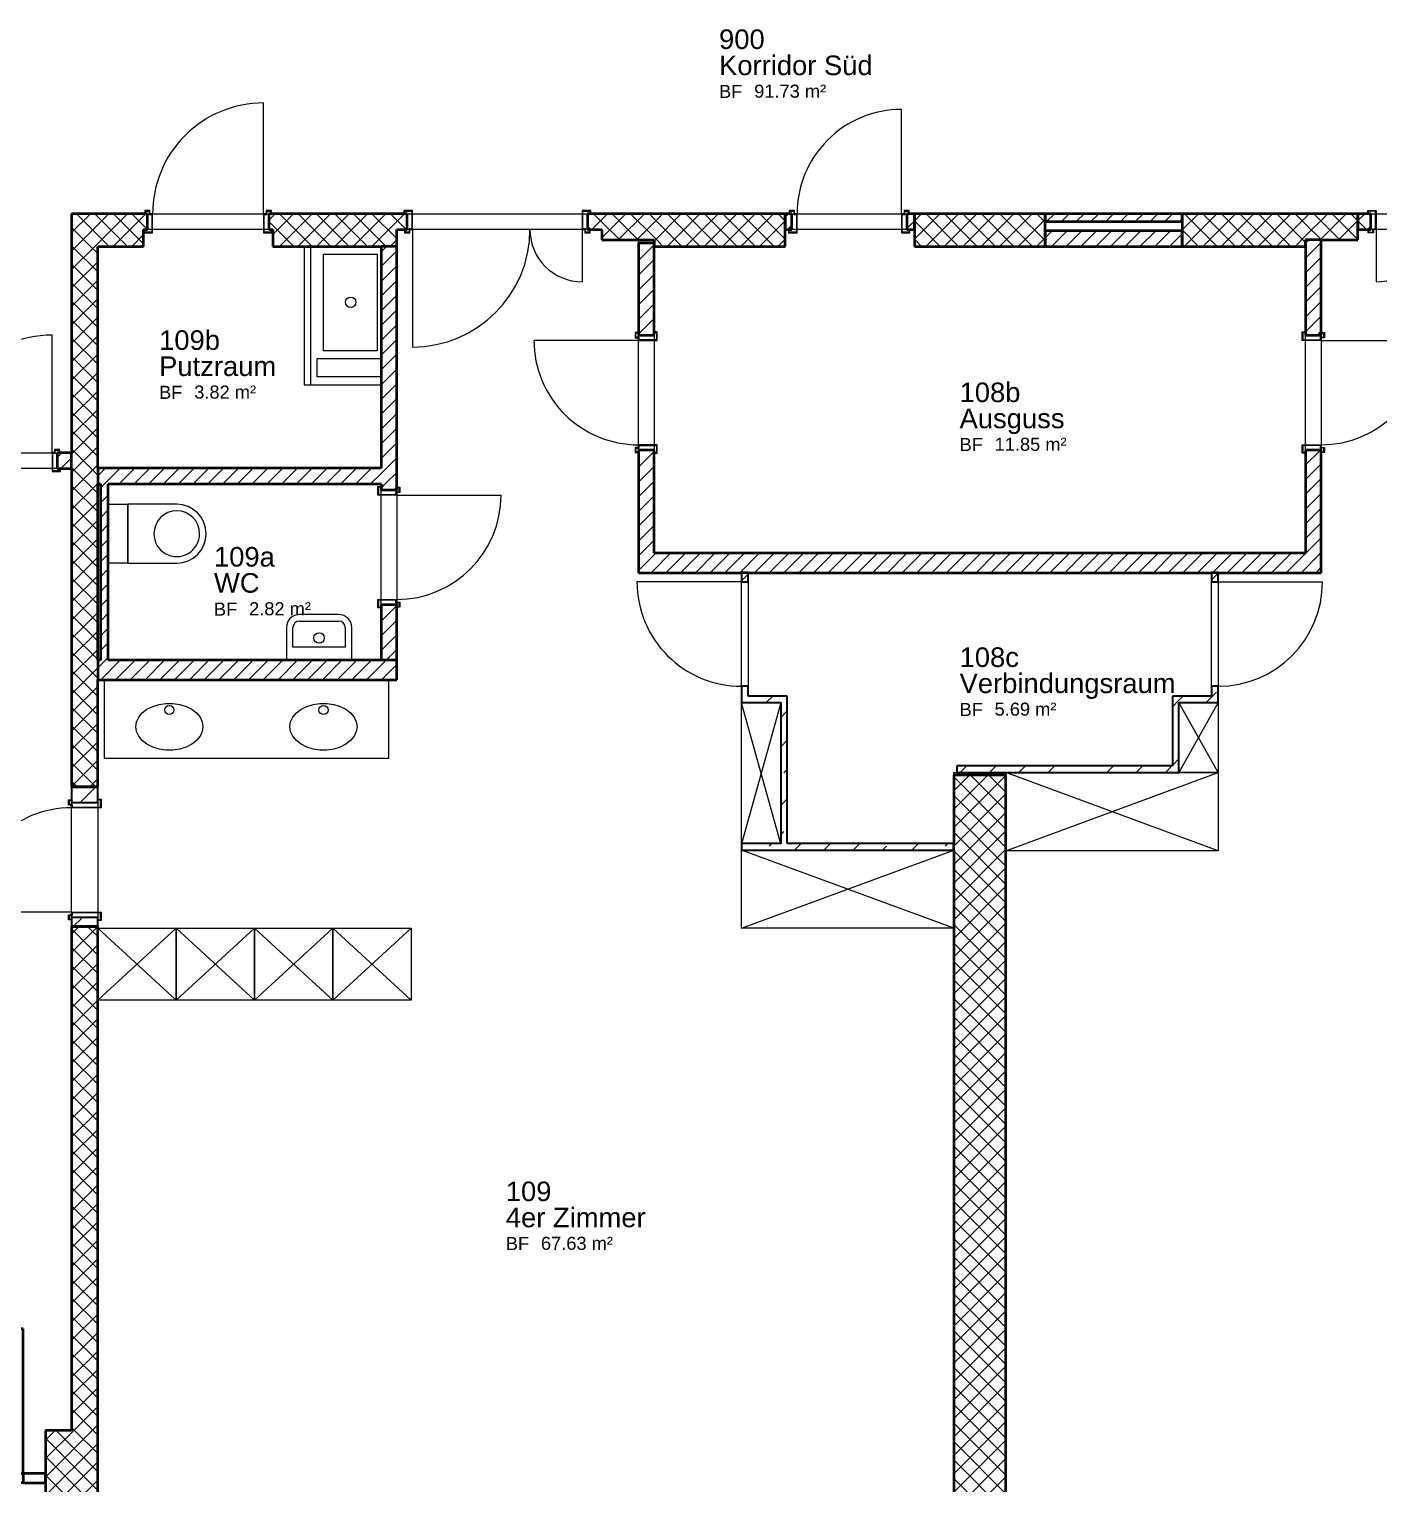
# Model space of a CAD drawing. Header units: centimetres. Extents: x -63 to 12757, y -227 to 7527.
# Drawn here: x 8868 to 9902, y 3940 to 5054 of the extents above; entities that cross this region are included whole.
import ezdxf

# ---------------------------------------------------------------- set-up
doc = ezdxf.new("R2010")
doc.units = ezdxf.units.CM
for name, color, linetype, lineweight in [('A----___H_HATCH', 252, 'Continuous', 9), ('A_E--___E_WAENDE', 7, 'Continuous', 35), ('A_E5-___E_FENTUER', 252, 'Continuous', 9), ('A_I4-___E_SANITAER', 253, 'Continuous', 9), ('A_M1-___E_TRENNWAENDE', 7, 'Continuous', 25), ('A_R--___E_AUSSTATTUNG', 253, 'Continuous', 9), ('A_Z20___E_RAUM', 255, 'Continuous', 9), ('A_Z21___T_RAUMTEXT', 7, 'Continuous', 15)]:
    doc.layers.add(name, color=color, linetype=linetype, lineweight=lineweight)
doc.styles.add('Arial_1', font='arial.ttf', dxfattribs={"height": 0.2})
doc.styles.add('Arial_2', font='arial.ttf', dxfattribs={"height": 10})
doc.styles.add('Arial_3', font='arial.ttf', dxfattribs={"height": 15})
pattern_1 = [(45, (0, 0), (-5.656854, 5.656854), [])]
pattern_2 = [(45, (0, 0), (-7.071068, 7.071068), []), (135, (0, 0), (-7.071068, -7.071068), [])]
pattern_3 = [(45, (0, 0), (-22.45064, 22.45064), []), (45, (22.45, 0), (-22.45064, 22.45064), [15.875, -7.937])]

# ---------------------------------------------------------------- blocks, each defined once
blk = doc.blocks.new('_Zargentür 2-flg - Ungleich - 130 x 210-1939757-033O')
at = {"layer": 'A_E5-___E_FENTUER'}
for p, q in [((-90, -1.6), (-90, 88.4)), ((40, -1.6), (40, 38.4)), ((-96, 0.9), (-92, 0.9)), ((-96, -1.6), (-96, 0.9)), ((-95.5, 0.4), (-95.5, -1.6)), ((-92.5, 0.4), (-95.5, 0.4)), ((-92.5, -2.1), (-92.5, 0.4)), ((-92, 0.9), (-92, -1.6)), ((42, 0.9), (46, 0.9)), ((42, -1.6), (42, 0.9)), ((42.5, 0.4), (42.5, -2.1)), ((45.5, 0.4), (42.5, 0.4)), ((45.5, -1.6), (45.5, 0.4)), ((46, 0.9), (46, -1.6)), ((-95.5, -1.6), (-96, -1.6)), ((-90.5, -2.1), (-92.5, -2.1)), ((-92, -1.6), (-90, -1.6)), ((-90.5, -15.6), (-90.5, -2.1)), ((-90, -1.6), (-90, -16.1)), ((40, -1.6), (42, -1.6)), ((40, -16.1), (40, -1.6)), ((40.5, -2.1), (40.5, -15.6)), ((42.5, -2.1), (40.5, -2.1)), ((46, -1.6), (45.5, -1.6)), ((-96.5, -13.6), (-96, -13.6)), ((-96.5, -16.1), (-96.5, -13.6)), ((-90, -16.1), (-96.5, -16.1)), ((-96, -13.6), (-96, -15.6)), ((-96, -15.6), (-90.5, -15.6)), ((46.5, -16.1), (40, -16.1)), ((40.5, -15.6), (46, -15.6)), ((46, -13.6), (46.5, -13.6)), ((46, -15.6), (46, -13.6)), ((46.5, -13.6), (46.5, -16.1))]:
    blk.add_line(p, q, dxfattribs=at)
for centre, radius, start, end in [((-90, -1.6), 90, 360, 90), ((40, -1.6), 40, 90, 180)]:
    blk.add_arc(centre, radius, start, end, dxfattribs=at)
blk = doc.blocks.new('_Zargentür 1-flg - 80 x 210-2022519-033O')
at = {"layer": 'A_E5-___E_FENTUER'}
for p, q in [((-40, 19.3), (-46.5, 19.3)), ((-46.5, 19.3), (-46.5, 16.8)), ((-46.5, 16.8), (-46, 16.8)), ((-46, 16.8), (-46, 18.8)), ((-46, 18.8), (-40.5, 18.8)), ((-40.5, 18.8), (-40.5, 5.3)), ((-40, 4.8), (-40, 19.3)), ((40, 19.3), (40, 4.8)), ((46.5, 19.3), (40, 19.3)), ((40.5, 5.3), (40.5, 18.8)), ((40.5, 18.8), (46, 18.8)), ((46, 18.8), (46, 16.8)), ((46, 16.8), (46.5, 16.8)), ((46.5, 16.8), (46.5, 19.3)), ((-45.5, 4.8), (-46, 4.8)), ((-46, 4.8), (-46, 2.3)), ((-46, 2.3), (-42, 2.3)), ((-45.5, 2.8), (-45.5, 4.8)), ((-42.5, 2.8), (-45.5, 2.8)), ((-40.5, 5.3), (-42.5, 5.3)), ((-42.5, 5.3), (-42.5, 2.8)), ((-42, 2.3), (-42, 4.8)), ((-42, 4.8), (-40, 4.8)), ((-40, 4.8), (-40, -75.2)), ((40, 4.8), (42, 4.8)), ((42.5, 5.3), (40.5, 5.3)), ((42, 4.8), (42, 2.3)), ((42, 2.3), (46, 2.3)), ((42.5, 2.8), (42.5, 5.3)), ((45.5, 2.8), (42.5, 2.8)), ((46, 4.8), (45.5, 4.8)), ((45.5, 4.8), (45.5, 2.8)), ((46, 2.3), (46, 4.8))]:
    blk.add_line(p, q, dxfattribs=at)
blk.add_arc((-40, 4.8), 80, 270, 0, dxfattribs=at)
blk = doc.blocks.new('_Zargentür 1-flg - 80 x 210-V13-033O')
at = {"layer": 'A_E5-___E_FENTUER'}
for p, q in [((-40, -4.8), (-40, 75.2)), ((-46, -2.3), (-42, -2.3)), ((-46, -4.8), (-46, -2.3)), ((-45.5, -4.8), (-46, -4.8)), ((-45.5, -2.8), (-45.5, -4.8)), ((-42.5, -2.8), (-45.5, -2.8)), ((-42.5, -5.3), (-42.5, -2.8)), ((-40.5, -5.3), (-42.5, -5.3)), ((-42, -2.3), (-42, -4.8)), ((-42, -4.8), (-40, -4.8)), ((-40.5, -18.8), (-40.5, -5.3)), ((-40, -4.8), (-40, -19.3)), ((40, -4.8), (42, -4.8)), ((40, -19.3), (40, -4.8)), ((40.5, -5.3), (40.5, -18.8)), ((42.5, -5.3), (40.5, -5.3)), ((42, -2.3), (46, -2.3)), ((42, -4.8), (42, -2.3)), ((42.5, -2.8), (42.5, -5.3)), ((45.5, -2.8), (42.5, -2.8)), ((45.5, -4.8), (45.5, -2.8)), ((46, -4.8), (45.5, -4.8)), ((46, -2.3), (46, -4.8)), ((-46.5, -16.8), (-46, -16.8)), ((-46.5, -19.3), (-46.5, -16.8)), ((-40, -19.3), (-46.5, -19.3)), ((-46, -16.8), (-46, -18.8)), ((-46, -18.8), (-40.5, -18.8)), ((46.5, -19.3), (40, -19.3)), ((40.5, -18.8), (46, -18.8)), ((46, -16.8), (46.5, -16.8)), ((46, -18.8), (46, -16.8)), ((46.5, -16.8), (46.5, -19.3))]:
    blk.add_line(p, q, dxfattribs=at)
blk.add_arc((-40, -4.8), 80, 360, 90, dxfattribs=at)
blk = doc.blocks.new('_Tür 1-flg - 80 x 210-1934389-033O')
at = {"layer": 'A_E5-___E_FENTUER'}
blk.add_line((-40, -2.44), (-40, -82.44), dxfattribs=at)
blk.add_arc((-40, -2.44), 80, 270, 0, dxfattribs=at)
blk = doc.blocks.new('_Tür 1-flg - 80 x 210-1934390-033O')
at = {"layer": 'A_E5-___E_FENTUER'}
blk.add_line((-40, 2.44), (-40, 82.44), dxfattribs=at)
blk.add_arc((-40, 2.44), 80, 360, 90, dxfattribs=at)
blk = doc.blocks.new('_Tür 1-flg - Rahmen - _Tür 1-flg - Rahmen variabel-1471616-033O')
at = {"layer": 'A_E--___E_WAENDE'}
for p, q in [((-52, 3.5), (-69, 3.5)), ((-69, 3.5), (-69, -3.5)), ((-52, -3.5), (-52, 3.5)), ((-52, 3.5), (59, 3.5)), ((-52, -3.5), (-52, 3.5)), ((69, 3.5), (59, 3.5)), ((59, 3.5), (59, -3.5)), ((59, -3.5), (59, 3.5)), ((69, -3.5), (69, 3.5)), ((-69, -3.5), (-52, -3.5)), ((-52, -3.5), (-52, -114.4)), ((59, -3.5), (-52, -3.5)), ((59, -3.5), (69, -3.5))]:
    blk.add_line(p, q, dxfattribs=at)
blk.add_arc((-52, -3.5), 110.9, 270, 360, dxfattribs=at)
blk = doc.blocks.new('_Zargentür 2-flg - Ungleich - 120 x 210-1939744-033O')
at = {"layer": 'A_E5-___E_FENTUER'}
for p, q in [((-90, 16.1), (-96.5, 16.1)), ((-96.5, 16.1), (-96.5, 13.6)), ((-96.5, 13.6), (-96, 13.6)), ((-96, 13.6), (-96, 15.6)), ((-96, 15.6), (-90.5, 15.6)), ((-90.5, 15.6), (-90.5, 2.1)), ((-90, 1.6), (-90, 16.1)), ((30, 16.1), (30, 1.6)), ((36.5, 16.1), (30, 16.1)), ((30.5, 2.1), (30.5, 15.6)), ((30.5, 15.6), (36, 15.6)), ((36, 15.6), (36, 13.6)), ((36, 13.6), (36.5, 13.6)), ((36.5, 13.6), (36.5, 16.1)), ((-95.5, 1.6), (-96, 1.6)), ((-96, 1.6), (-96, -0.9)), ((-95.5, -0.4), (-95.5, 1.6)), ((-90.5, 2.1), (-92.5, 2.1)), ((-92.5, 2.1), (-92.5, -0.4)), ((-92, -0.9), (-92, 1.6)), ((-92, 1.6), (-90, 1.6)), ((-90, 1.6), (-90, -88.4)), ((30, 1.6), (30, -28.4)), ((30, 1.6), (32, 1.6)), ((32.5, 2.1), (30.5, 2.1)), ((32, 1.6), (32, -0.9)), ((32.5, -0.4), (32.5, 2.1)), ((36, 1.6), (35.5, 1.6)), ((35.5, 1.6), (35.5, -0.4)), ((36, -0.9), (36, 1.6)), ((-96, -0.9), (-92, -0.9)), ((-92.5, -0.4), (-95.5, -0.4)), ((32, -0.9), (36, -0.9)), ((35.5, -0.4), (32.5, -0.4))]:
    blk.add_line(p, q, dxfattribs=at)
for centre, radius, start, end in [((-90, 1.6), 90, 270, 0), ((30, 1.6), 30, 180, 270)]:
    blk.add_arc(centre, radius, start, end, dxfattribs=at)
blk = doc.blocks.new('_Zargentür 1-flg - 80 x 210-2443813-033O')
at = {"layer": 'A_E5-___E_FENTUER'}
for p, q in [((-40, -0.8), (-40, 79.2)), ((-46, 1.7), (-42, 1.7)), ((-46, -0.8), (-46, 1.7)), ((-45.5, 1.2), (-45.5, -0.8)), ((-42.5, 1.2), (-45.5, 1.2)), ((-42.5, -1.3), (-42.5, 1.2)), ((-42, 1.7), (-42, -0.8)), ((42, 1.7), (46, 1.7)), ((42, -0.8), (42, 1.7)), ((42.5, 1.2), (42.5, -1.3)), ((45.5, 1.2), (42.5, 1.2)), ((45.5, -0.8), (45.5, 1.2)), ((46, 1.7), (46, -0.8)), ((-45.5, -0.8), (-46, -0.8)), ((-40.5, -1.3), (-42.5, -1.3)), ((-42, -0.8), (-40, -0.8)), ((-40.5, -22.8), (-40.5, -1.3)), ((-40, -0.8), (-40, -23.3)), ((40, -0.8), (42, -0.8)), ((40, -23.3), (40, -0.8)), ((40.5, -1.3), (40.5, -22.8)), ((42.5, -1.3), (40.5, -1.3)), ((46, -0.8), (45.5, -0.8)), ((-46.5, -20.8), (-46, -20.8)), ((-46.5, -23.3), (-46.5, -20.8)), ((-46, -20.8), (-46, -22.8)), ((46, -20.8), (46.5, -20.8)), ((46, -22.8), (46, -20.8)), ((46.5, -20.8), (46.5, -23.3)), ((-40, -23.3), (-46.5, -23.3)), ((-46, -22.8), (-40.5, -22.8)), ((46.5, -23.3), (40, -23.3)), ((40.5, -22.8), (46, -22.8))]:
    blk.add_line(p, q, dxfattribs=at)
blk.add_arc((-40, -0.8), 80, 360, 90, dxfattribs=at)
blk = doc.blocks.new('_Waschbecken Groß - Waschbecken Putzraum-803762-033O')
at = {"layer": 'A_I4-___E_SANITAER'}
for p, q in [((-42.9, -6), (-42.9, -65)), ((63.1, -6), (-42.9, -6)), ((63.1, -6), (-42.9, -6)), ((-42.9, -6), (-42.9, -65)), ((-36.9, -50), (-36.9, -9)), ((-36.9, -9), (37.1, -9)), ((37.1, -9), (37.1, -50)), ((43.1, -55), (43.1, -6)), ((57.1, -6), (57.1, -55)), ((63.1, -65), (63.1, -6)), ((63.1, -65), (63.1, -6)), ((37.1, -50), (-36.9, -50)), ((57.1, -55), (43.1, -55)), ((-42.9, -60), (63.1, -60)), ((-42.9, -65), (63.1, -65)), ((-42.9, -65), (63.1, -65))]:
    blk.add_line(p, q, dxfattribs=at)
blk.add_circle((-0.1, -29.3), 4, dxfattribs=at)
blk = doc.blocks.new('_Zargentür 1-flg - 85 x 210-2022585-033O')
at = {"layer": 'A_E5-___E_FENTUER'}
for p, q in [((-42.5, 19.3), (-49, 19.3)), ((-49, 19.3), (-49, 16.8)), ((-49, 16.8), (-48.5, 16.8)), ((-48.5, 16.8), (-48.5, 18.8)), ((-48.5, 18.8), (-43, 18.8)), ((-43, 18.8), (-43, 5.3)), ((-42.5, 4.8), (-42.5, 19.3)), ((42.5, 19.3), (42.5, 4.8)), ((49, 19.3), (42.5, 19.3)), ((43, 5.3), (43, 18.8)), ((43, 18.8), (48.5, 18.8)), ((48.5, 18.8), (48.5, 16.8)), ((48.5, 16.8), (49, 16.8)), ((49, 16.8), (49, 19.3)), ((-48, 4.8), (-48.5, 4.8)), ((-48.5, 4.8), (-48.5, 2.3)), ((-48.5, 2.3), (-44.5, 2.3)), ((-48, 2.8), (-48, 4.8)), ((-45, 2.8), (-48, 2.8)), ((-43, 5.3), (-45, 5.3)), ((-45, 5.3), (-45, 2.8)), ((-44.5, 2.3), (-44.5, 4.8)), ((-44.5, 4.8), (-42.5, 4.8)), ((-42.5, 4.8), (-42.5, -80.2)), ((42.5, 4.8), (44.5, 4.8)), ((45, 5.3), (43, 5.3)), ((44.5, 4.8), (44.5, 2.3)), ((44.5, 2.3), (48.5, 2.3)), ((45, 2.8), (45, 5.3)), ((48, 2.8), (45, 2.8)), ((48.5, 4.8), (48, 4.8)), ((48, 4.8), (48, 2.8)), ((48.5, 2.3), (48.5, 4.8))]:
    blk.add_line(p, q, dxfattribs=at)
blk.add_arc((-42.5, 4.8), 85, 270, 0, dxfattribs=at)
blk = doc.blocks.new('_Zargentür 2-flg - Ungleich - 130 x 210-1939760-033O')
at = {"layer": 'A_E5-___E_FENTUER'}
for p, q in [((-90, 16.1), (-96.5, 16.1)), ((-96.5, 16.1), (-96.5, 13.6)), ((-96.5, 13.6), (-96, 13.6)), ((-96, 13.6), (-96, 15.6)), ((-96, 15.6), (-90.5, 15.6)), ((-90.5, 15.6), (-90.5, 2.1)), ((-90, 1.6), (-90, 16.1)), ((40, 16.1), (40, 1.6)), ((46.5, 16.1), (40, 16.1)), ((40.5, 2.1), (40.5, 15.6)), ((40.5, 15.6), (46, 15.6)), ((46, 15.6), (46, 13.6)), ((46, 13.6), (46.5, 13.6)), ((46.5, 13.6), (46.5, 16.1)), ((-95.5, 1.6), (-96, 1.6)), ((-96, 1.6), (-96, -0.9)), ((-95.5, -0.4), (-95.5, 1.6)), ((-90.5, 2.1), (-92.5, 2.1)), ((-92.5, 2.1), (-92.5, -0.4)), ((-92, -0.9), (-92, 1.6)), ((-92, 1.6), (-90, 1.6)), ((-90, 1.6), (-90, -88.4)), ((40, 1.6), (40, -38.4)), ((40, 1.6), (42, 1.6)), ((42.5, 2.1), (40.5, 2.1)), ((42, 1.6), (42, -0.9)), ((42.5, -0.4), (42.5, 2.1)), ((46, 1.6), (45.5, 1.6)), ((45.5, 1.6), (45.5, -0.4)), ((46, -0.9), (46, 1.6)), ((-96, -0.9), (-92, -0.9)), ((-92.5, -0.4), (-95.5, -0.4)), ((42, -0.9), (46, -0.9)), ((45.5, -0.4), (42.5, -0.4))]:
    blk.add_line(p, q, dxfattribs=at)
for centre, radius, start, end in [((-90, 1.6), 90, 270, 0), ((40, 1.6), 40, 180, 270)]:
    blk.add_arc(centre, radius, start, end, dxfattribs=at)
blk = doc.blocks.new('_Schrank Variabel - _Schrank Variabel-2069564-033O')
at = {"layer": 'A_R--___E_AUSSTATTUNG'}
for p, q in [((-25.7, -79), (-25.7, 83.5)), ((-25.7, 83.5), (34.2, 83.5)), ((-25.7, -79), (34.2, 83.5)), ((-25.7, 83.5), (34.2, -79)), ((34.2, 83.5), (34.2, -79)), ((34.2, -79), (-25.7, -79))]:
    blk.add_line(p, q, dxfattribs=at)
blk = doc.blocks.new('_Schrank Variabel - _Schrank Variabel-2069942-033O')
at = {"layer": 'A_R--___E_AUSSTATTUNG'}
for p, q in [((-25.8, -79), (-25.8, 83.5)), ((-25.8, 83.5), (34.2, 83.5)), ((-25.8, -79), (34.2, 83.5)), ((-25.8, 83.5), (34.2, -79)), ((34.2, 83.5), (34.2, -79)), ((34.2, -79), (-25.8, -79))]:
    blk.add_line(p, q, dxfattribs=at)
blk = doc.blocks.new('_Schrank Variabel - _Schrank Variabel-2055814-033O')
at = {"layer": 'A_R--___E_AUSSTATTUNG'}
for p, q in [((-10.8, -24.5), (-10.8, 29)), ((-10.8, 29), (19.2, 29)), ((-10.8, -24.5), (19.2, 29)), ((-10.8, 29), (19.2, -24.5)), ((19.2, 29), (19.2, -24.5)), ((19.2, -24.5), (-10.8, -24.5))]:
    blk.add_line(p, q, dxfattribs=at)
blk = doc.blocks.new('_Schrank - Hochschrank 55 x 60-2063837-033O')
at = {"layer": 'A_R--___E_AUSSTATTUNG'}
for p, q in [((-23.3, -27.7), (-23.3, 32.3)), ((-23.3, 32.3), (31.7, 32.3)), ((-23.3, -27.7), (31.7, 32.3)), ((-23.3, 32.3), (31.7, -27.7)), ((31.7, 32.3), (31.7, -27.7)), ((31.7, -27.7), (-23.3, -27.7))]:
    blk.add_line(p, q, dxfattribs=at)
blk = doc.blocks.new('_Schrank Variabel - _Schrank Variabel-2074098-033O')
at = {"layer": 'A_R--___E_AUSSTATTUNG'}
for p, q in [((-10.8, -51.7), (-10.8, 56.3)), ((-10.8, 56.3), (19.2, 56.3)), ((-10.8, -51.7), (19.2, 56.3)), ((-10.8, 56.3), (19.2, -51.7)), ((19.2, 56.3), (19.2, -51.7)), ((19.2, -51.7), (-10.8, -51.7))]:
    blk.add_line(p, q, dxfattribs=at)
blk = doc.blocks.new('_WC - mit Spülkasten-1642832-033O')
at = {"layer": 'A_I4-___E_SANITAER'}
for p, q in [((-9.9, 55.5), (-9.9, 18)), ((35.1, 18), (35.1, 55.5)), ((-9.9, 3), (-9.9, 18)), ((35.1, 18), (-9.9, 18)), ((-9.9, 18), (35.1, 18)), ((35.1, 18), (35.1, 3)), ((-9.9, 3), (35.1, 3))]:
    blk.add_line(p, q, dxfattribs=at)
for radius, start, end in [(22.5, 360, 180), (17.5, 90, 270), (17.5, 90, 270), (17.5, 270, 90), (17.5, 270, 90)]:
    blk.add_arc((12.6, 55.5), radius, start, end, dxfattribs=at)
blk = doc.blocks.new('_Waschbecken - 500 x 350-473838-033O')
at = {"layer": 'A_I4-___E_SANITAER'}
for p, q in [((27.6, 42.5), (-2.4, 42.5)), ((-2.4, 37.5), (27.6, 37.5)), ((-2.4, 37.5), (27.6, 37.5)), ((-12.4, 32.5), (-12.4, 7.5)), ((-7.4, 17.5), (-7.4, 32.5)), ((-7.4, 17.5), (-7.4, 32.5)), ((32.6, 32.5), (32.6, 17.5)), ((32.6, 32.5), (32.6, 17.5)), ((37.6, 7.5), (37.6, 32.5)), ((32.6, 17.5), (-7.4, 17.5)), ((32.6, 17.5), (-7.4, 17.5)), ((-12.4, 7.5), (37.6, 7.5))]:
    blk.add_line(p, q, dxfattribs=at)
blk.add_circle((12.6, 24.5), 4, dxfattribs=at)
for centre, radius, start, end in [((-2.4, 32.5), 10, 90, 180), ((-2.4, 32.5), 10, 90, 180), ((-2.4, 32.5), 5, 90, 180), ((-2.4, 32.5), 5, 90, 180), ((27.6, 32.5), 10, 360, 90), ((27.6, 32.5), 10, 360, 90), ((27.6, 32.5), 5, 0, 90), ((27.6, 32.5), 5, 0, 90)]:
    blk.add_arc(centre, radius, start, end, dxfattribs=at)
blk = doc.blocks.new('_Waschbecken Doppelt - _Waschbecken Doppelt-2509386-033O')
at = {"layer": 'A_I4-___E_SANITAER'}
for p, q in [((95.5, 67.5), (-122.6, 67.5)), ((-122.6, 67.5), (-122.6, 7.5)), ((95.5, 7.5), (95.5, 67.5)), ((-122.6, 7.5), (95.5, 7.5))]:
    blk.add_line(p, q, dxfattribs=at)
at = {"layer": 'A_I4-___E_SANITAER', "flags": 128}
for points in [[(-98.2, 43.5), (-97.6, 47.2), (-95.9, 50.8), (-93.2, 54.1), (-89.6, 56.9), (-85.3, 59.1), (-80.4, 60.6), (-75.1, 61.4), (-69.8, 61.4), (-64.5, 60.6), (-59.6, 59.1), (-55.3, 56.9), (-51.7, 54.1), (-49, 50.8), (-47.3, 47.2), (-46.8, 43.5)], [(-98.2, 43.5), (-97.6, 47.2), (-95.9, 50.8), (-93.2, 54.1), (-89.6, 56.9), (-85.3, 59.1), (-80.4, 60.6), (-75.1, 61.4), (-69.8, 61.4), (-64.5, 60.6), (-59.6, 59.1), (-55.3, 56.9), (-51.7, 54.1), (-49, 50.8), (-47.3, 47.2), (-46.8, 43.5)], [(19.8, 43.5), (20.4, 47.2), (22, 50.8), (24.7, 54.1), (28.3, 56.9), (32.6, 59.1), (37.6, 60.6), (42.8, 61.4), (48.2, 61.4), (53.4, 60.6), (58.3, 59.1), (62.7, 56.9), (66.3, 54.1), (69, 50.8), (70.6, 47.2), (71.2, 43.5)], [(19.8, 43.5), (20.4, 47.2), (22, 50.8), (24.7, 54.1), (28.3, 56.9), (32.6, 59.1), (37.6, 60.6), (42.8, 61.4), (48.2, 61.4), (53.4, 60.6), (58.3, 59.1), (62.7, 56.9), (66.3, 54.1), (69, 50.8), (70.6, 47.2), (71.2, 43.5)], [(-46.8, 43.5), (-47.3, 39.8), (-49, 36.2), (-51.7, 32.9), (-55.3, 30.1), (-59.6, 27.9), (-64.5, 26.4), (-69.8, 25.6), (-75.1, 25.6), (-80.4, 26.4), (-85.3, 27.9), (-89.6, 30.1), (-93.2, 32.9), (-95.9, 36.2), (-97.6, 39.8), (-98.2, 43.5)], [(-46.8, 43.5), (-47.3, 39.8), (-49, 36.2), (-51.7, 32.9), (-55.3, 30.1), (-59.6, 27.9), (-64.5, 26.4), (-69.8, 25.6), (-75.1, 25.6), (-80.4, 26.4), (-85.3, 27.9), (-89.6, 30.1), (-93.2, 32.9), (-95.9, 36.2), (-97.6, 39.8), (-98.2, 43.5)], [(71.2, 43.5), (70.6, 39.8), (69, 36.2), (66.3, 32.9), (62.7, 30.1), (58.3, 27.9), (53.4, 26.4), (48.2, 25.6), (42.8, 25.6), (37.6, 26.4), (32.6, 27.9), (28.3, 30.1), (24.7, 32.9), (22, 36.2), (20.4, 39.8), (19.8, 43.5)], [(71.2, 43.5), (70.6, 39.8), (69, 36.2), (66.3, 32.9), (62.7, 30.1), (58.3, 27.9), (53.4, 26.4), (48.2, 25.6), (42.8, 25.6), (37.6, 26.4), (32.6, 27.9), (28.3, 30.1), (24.7, 32.9), (22, 36.2), (20.4, 39.8), (19.8, 43.5)]]:
    blk.add_lwpolyline(points, dxfattribs=at)
at = {"layer": 'A_I4-___E_SANITAER'}
for centre in [(-72.5, 30.6), (45.6, 30.6)]:
    blk.add_circle(centre, 3.5, dxfattribs=at)
blk = doc.blocks.new('_Beschriftung Räume - Nummer_ Name_ Fläche-157530-033O')
at = {"layer": 'A_Z21___T_RAUMTEXT', "insert": (-0.364, -0.522), "char_height": 0.2, "width": 0.44093, "attachment_point": 1, "style": 'Arial_1'}
blk.add_mtext('BF', dxfattribs=at)

msp = doc.modelspace()

# ---------------------------------------------------------------- hatches: boundary and pattern name
at = {"layer": 'A----___H_HATCH'}
h = msp.add_hatch(dxfattribs=at)
h.set_pattern_fill('FP_2', color=256, style=0, pattern_type=2)
h.set_pattern_definition(pattern_2)
h.paths.add_polyline_path([(8900.5, 4887.7), (8955.5, 4887.7), (8955.5, 4912.7), (8900.5, 4912.7)], flags=0)
h = msp.add_hatch(dxfattribs=at)
h.set_pattern_fill('FP_2', color=256, style=0, pattern_type=2)
h.set_pattern_definition(pattern_2)
h.paths.add_polyline_path([(9054.5, 4900.7), (9054.5, 4912.7), (9051.5, 4912.7), (9051.5, 4900.7)], flags=0)
h.paths.add_polyline_path([(8955.5, 4900.7), (8958.5, 4900.7), (8958.5, 4912.7), (8955.5, 4912.7)], flags=0)
h = msp.add_hatch(dxfattribs=at)
h.set_pattern_fill('FP_2', color=256, style=0, pattern_type=2)
h.set_pattern_definition(pattern_2)
h.paths.add_polyline_path([(9137.5, 4887.7), (9149.5, 4887.7), (9149.5, 4912.7), (9054.5, 4912.7), (9054.5, 4887.7)], flags=0)
h = msp.add_hatch(dxfattribs=at)
h.set_pattern_fill('FP_2', color=256, style=0, pattern_type=2)
h.set_pattern_definition(pattern_2)
h.paths.add_polyline_path([(9306.5, 4900.7), (9306.5, 4912.7), (9295.5, 4912.7), (9295.5, 4900.7)], flags=0)
h.paths.add_polyline_path([(9157.5, 4900.7), (9157.5, 4912.7), (9149.5, 4912.7), (9149.5, 4900.7)], flags=0)
h = msp.add_hatch(dxfattribs=at)
h.set_pattern_fill('FP_2', color=256, style=0, pattern_type=2)
h.set_pattern_definition(pattern_2)
h.paths.add_polyline_path([(9346.5, 4892.6), (9346.5, 4912.6), (9306.5, 4912.6), (9306.5, 4892.6)], flags=0)
h = msp.add_hatch(dxfattribs=at)
h.set_pattern_fill('FP_2', color=256, style=0, pattern_type=2)
h.set_pattern_definition(pattern_2)
h.paths.add_polyline_path([(9447, 4887.6), (9447, 4912.6), (9346.5, 4912.6), (9346.5, 4887.6)], flags=0)
h = msp.add_hatch(dxfattribs=at)
h.set_pattern_fill('FP_18', color=256, style=0, pattern_type=2)
h.set_pattern_definition(pattern_1)
h.paths.add_polyline_path([(9447, 4900.6), (9452, 4900.6), (9452, 4912.6), (9447, 4912.6)], flags=0)
h.paths.add_polyline_path([(9546, 4900.6), (9546, 4912.6), (9540, 4912.6), (9540, 4900.6)], flags=0)
h = msp.add_hatch(dxfattribs=at)
h.set_pattern_fill('FP_2', color=256, style=0, pattern_type=2)
h.set_pattern_definition(pattern_2)
h.paths.add_polyline_path([(9546, 4887.7), (9646, 4887.7), (9646, 4912.7), (9546, 4912.6), (9546, 4900.6)], flags=0)
h = msp.add_hatch(dxfattribs=at)
h.set_pattern_fill('FP_18', color=256, style=0, pattern_type=2)
h.set_pattern_definition(pattern_1)
h.paths.add_polyline_path([(9751, 4906.7), (9751, 4912.7), (9646, 4912.7), (9646, 4906.7), (9677.9, 4906.7)], flags=0)
h = msp.add_hatch(dxfattribs=at)
h.set_pattern_fill('FP_2', color=256, style=0, pattern_type=2)
h.set_pattern_definition(pattern_2)
h.paths.add_polyline_path([(9845.5, 4887.7), (9845.5, 4912.7), (9751, 4912.7), (9751, 4887.7)], flags=0)
h = msp.add_hatch(dxfattribs=at)
h.set_pattern_fill('FP_2', color=256, style=0, pattern_type=2)
h.set_pattern_definition(pattern_2)
h.paths.add_polyline_path([(9885.5, 4892.7), (9885.5, 4912.7), (9845.5, 4912.7), (9845.5, 4892.7), (9857.5, 4892.7)], flags=0)
h = msp.add_hatch(dxfattribs=at)
h.set_pattern_fill('FP_2', color=256, style=0, pattern_type=2)
h.set_pattern_definition(pattern_2)
h.paths.add_polyline_path([(10033.5, 4900.7), (10042.5, 4900.7), (10042.5, 4912.7), (10033.5, 4912.7), (10033.5, 4907.8)], flags=0)
h.paths.add_polyline_path([(9895.5, 4900.7), (9895.5, 4912.7), (9885.5, 4912.7), (9885.5, 4900.7)], flags=0)
h = msp.add_hatch(dxfattribs=at)
h.set_pattern_fill('FP_18', color=256, style=0, pattern_type=2)
h.set_pattern_definition(pattern_1)
h.paths.add_polyline_path([(9646, 4887.7), (9751, 4887.7), (9751, 4899.7), (9646, 4899.7)], flags=0)
h = msp.add_hatch(dxfattribs=at)
h.set_pattern_fill('FP_18', color=256, style=0, pattern_type=2)
h.set_pattern_definition(pattern_1)
h.paths.add_polyline_path([(9857.5, 4652.7), (9857.5, 4731.7), (9845.5, 4731.7), (9845.5, 4652.7)], flags=0)
h.paths.add_polyline_path([(9845.5, 4819.7), (9857.5, 4819.7), (9857.5, 4892.7), (9845.5, 4892.7), (9845.5, 4841)], flags=0)
h = msp.add_hatch(dxfattribs=at)
h.set_pattern_fill('FP_2', color=256, style=0, pattern_type=2)
h.set_pattern_definition(pattern_2)
h.paths.add_polyline_path([(8902.7, 4473.7), (8920.5, 4473.7), (8920.5, 4887.7), (8900.5, 4887.7), (8900.5, 4473.7)], flags=0)
h = msp.add_hatch(dxfattribs=at)
h.set_pattern_fill('FP_18', color=256, style=0, pattern_type=2)
h.set_pattern_definition(pattern_1)
h.paths.add_polyline_path([(9137.5, 4705.7), (9149.5, 4705.7), (9149.5, 4887.7), (9137.5, 4887.7), (9137.5, 4707.3)], flags=0)
h = msp.add_hatch(dxfattribs=at)
h.set_pattern_fill('FP_18', color=256, style=0, pattern_type=2)
h.set_pattern_definition(pattern_1)
h.paths.add_polyline_path([(9334.5, 4652.7), (9346.5, 4652.7), (9346.5, 4731.7), (9334.5, 4731.7), (9334.5, 4707.3)], flags=0)
h.paths.add_polyline_path([(9334.5, 4819.7), (9346.5, 4819.7), (9346.5, 4890.1), (9334.5, 4890.1), (9334.5, 4841)], flags=0)
h = msp.add_hatch(dxfattribs=at)
h.set_pattern_fill('FP_18', color=256, style=0, pattern_type=2)
h.set_pattern_definition(pattern_1)
h.paths.add_polyline_path([(8900.5, 4717.6), (8900.5, 4729.6), (8889.5, 4729.6), (8889.5, 4717.6)], flags=0)
h.paths.add_polyline_path([(8761.5, 4717.6), (8761.5, 4729.6), (8746.5, 4729.6), (8746.5, 4717.6)], flags=0)
h.paths.add_polyline_path([(8606.5, 4717.6), (8608.5, 4717.6), (8608.5, 4729.6), (8606.5, 4729.6)], flags=0)
h.paths.add_polyline_path([(8734.5, 4717.6), (8734.5, 4729.6), (8614.5, 4729.6), (8614.5, 4717.6), (8681.2, 4717.6)], flags=0)
h = msp.add_hatch(dxfattribs=at)
h.set_pattern_fill('FP_18', color=256, style=0, pattern_type=2)
h.set_pattern_definition(pattern_1)
h.paths.add_polyline_path([(9137.5, 4705.7), (9137.5, 4717.7), (8920.5, 4717.7), (8920.5, 4705.7), (9124.2, 4705.7)], flags=0)
h = msp.add_hatch(dxfattribs=at)
h.set_pattern_fill('FP_18', color=256, style=0, pattern_type=2)
h.set_pattern_definition(pattern_1)
h.paths.add_polyline_path([(8928.5, 4570.7), (8928.5, 4705.7), (8922.5, 4705.7), (8922.5, 4570.7)], flags=0)
h = msp.add_hatch(dxfattribs=at)
h.set_pattern_fill('FP_18', color=256, style=0, pattern_type=2)
h.set_pattern_definition(pattern_1)
h.paths.add_polyline_path([(9137.5, 4570.7), (9149.5, 4570.7), (9149.5, 4613.2), (9137.5, 4613.2), (9137.5, 4573.5)], flags=0)
h.paths.add_polyline_path([(9149.5, 4701.2), (9149.5, 4705.7), (9137.5, 4705.7), (9137.5, 4701.2)], flags=0)
h = msp.add_hatch(dxfattribs=at)
h.set_pattern_fill('FP_18', color=256, style=0, pattern_type=2)
h.set_pattern_definition(pattern_1)
h.paths.add_polyline_path([(9773.5, 4637.7), (9857.5, 4637.7), (9857.5, 4652.7), (9334.5, 4652.7), (9334.5, 4637.7), (9456.4, 4637.7)], flags=0)
h = msp.add_hatch(dxfattribs=at)
h.set_pattern_fill('FP_15', color=256, style=0, pattern_type=2)
h.set_pattern_definition(pattern_3)
h.paths.add_polyline_path([(9418.5, 4538.2), (9418.5, 4550.7), (9413.5, 4550.7), (9413.5, 4538.2)], flags=0)
h.paths.add_polyline_path([(9413.5, 4630.7), (9418.5, 4630.7), (9418.5, 4637.7), (9413.5, 4637.7)], flags=0)
h = msp.add_hatch(dxfattribs=at)
h.set_pattern_fill('FP_15', color=256, style=0, pattern_type=2)
h.set_pattern_definition(pattern_3)
h.paths.add_polyline_path([(9773.5, 4543.2), (9778.5, 4543.2), (9778.5, 4550.7), (9773.5, 4550.7)], flags=0)
h.paths.add_polyline_path([(9778.5, 4630.7), (9778.5, 4637.7), (9773.5, 4637.7), (9773.5, 4630.7)], flags=0)
h = msp.add_hatch(dxfattribs=at)
h.set_pattern_fill('FP_18', color=256, style=0, pattern_type=2)
h.set_pattern_definition(pattern_1)
h.paths.add_polyline_path([(9137.5, 4555.7), (9149.5, 4555.7), (9149.5, 4570.7), (8920.5, 4570.7), (8920.5, 4555.7), (9124.2, 4555.7)], flags=0)
h = msp.add_hatch(dxfattribs=at)
h.set_pattern_fill('FP_15', color=256, style=0, pattern_type=2)
h.set_pattern_definition(pattern_3)
h.paths.add_polyline_path([(9443.5, 4538.2), (9448.5, 4538.2), (9448.5, 4543.2), (9418.5, 4543.2), (9418.5, 4538.2)], flags=0)
h = msp.add_hatch(dxfattribs=at)
h.set_pattern_fill('FP_15', color=256, style=0, pattern_type=2)
h.set_pattern_definition(pattern_3)
h.paths.add_polyline_path([(9448.5, 4430.2), (9448.5, 4538.2), (9443.5, 4538.2), (9443.5, 4430.2)], flags=0)
h = msp.add_hatch(dxfattribs=at)
h.set_pattern_fill('FP_15', color=256, style=0, pattern_type=2)
h.set_pattern_definition(pattern_3)
h.paths.add_polyline_path([(9748.5, 4489.7), (9748.5, 4543.2), (9743.5, 4543.2), (9743.5, 4489.7)], flags=0)
h = msp.add_hatch(dxfattribs=at)
h.set_pattern_fill('FP_15', color=256, style=0, pattern_type=2)
h.set_pattern_definition(pattern_3)
h.paths.add_polyline_path([(9748.5, 4538.2), (9778.5, 4538.2), (9778.5, 4543.2), (9748.5, 4543.2)], flags=0)
h = msp.add_hatch(dxfattribs=at)
h.set_pattern_fill('FP_2', color=256, style=0, pattern_type=2)
h.set_pattern_definition(pattern_2)
h.paths.add_polyline_path([(9576, 3775.8), (9616, 3775.8), (9616, 4482.7), (9576, 4482.7), (9576, 3778.7)], flags=0)
h = msp.add_hatch(dxfattribs=at)
h.set_pattern_fill('FP_15', color=256, style=0, pattern_type=2)
h.set_pattern_definition(pattern_3)
h.paths.add_polyline_path([(9748.5, 4484.7), (9748.5, 4489.7), (9578.5, 4489.7), (9578.5, 4484.7)], flags=0)
h = msp.add_hatch(dxfattribs=at)
h.set_pattern_fill('FP_15', color=256, style=0, pattern_type=2)
h.set_pattern_definition(pattern_3)
h.paths.add_polyline_path([(8920.5, 4366.7), (8920.5, 4373.7), (8900.5, 4373.7), (8900.5, 4366.7)], flags=0)
h.paths.add_polyline_path([(8920.5, 4461.7), (8920.5, 4473.7), (8900.5, 4473.7), (8900.5, 4461.7), (8902.7, 4461.7)], flags=0)
h = msp.add_hatch(dxfattribs=at)
h.set_pattern_fill('FP_15', color=256, style=0, pattern_type=2)
h.set_pattern_definition(pattern_3)
h.paths.add_polyline_path([(9576, 4425.2), (9576, 4430.2), (9413.5, 4430.2), (9413.5, 4425.2), (9456.4, 4425.2)], flags=0)
h = msp.add_hatch(dxfattribs=at)
h.set_pattern_fill('FP_2', color=256, style=0, pattern_type=2)
h.set_pattern_definition(pattern_2)
h.paths.add_polyline_path([(8920.5, 3980.7), (8920.5, 4366.7), (8900.5, 4366.7), (8900.5, 3980.7)], flags=0)
h = msp.add_hatch(dxfattribs=at)
h.set_pattern_fill('FP_2', color=256, style=0, pattern_type=2)
h.set_pattern_definition(pattern_2)
h.paths.add_polyline_path([(8920.5, 3642.1), (8920.5, 3980.7), (8880.5, 3980.7), (8880.5, 3642.1)], flags=0)

# ---------------------------------------------------------------- linework, layer by layer
at = {"layer": 'A_E--___E_WAENDE'}
for p, q in [((8955.5, 4912.7), (8900.5, 4912.7)), ((8900.5, 4912.7), (8900.5, 4887.7)), ((8958.5, 4912.7), (8955.5, 4912.7)), ((8958.5, 4900.7), (8958.5, 4912.7)), ((9054.5, 4912.7), (9051.5, 4912.7)), ((9051.5, 4912.7), (9051.5, 4900.7)), ((9149.5, 4912.7), (9054.5, 4912.7)), ((9157.5, 4912.7), (9149.5, 4912.7)), ((9157.5, 4900.7), (9157.5, 4912.7)), ((9306.5, 4912.7), (9295.5, 4912.7)), ((9295.5, 4912.7), (9295.5, 4900.7)), ((9306.5, 4912.6), (9306.5, 4912.7)), ((9346.5, 4912.6), (9306.5, 4912.6)), ((9447, 4912.6), (9346.5, 4912.6)), ((9447, 4887.6), (9447, 4912.6)), ((9452, 4912.6), (9447, 4912.6)), ((9447, 4912.6), (9447, 4900.6)), ((9452, 4900.6), (9452, 4912.6)), ((9546, 4912.6), (9540, 4912.6)), ((9540, 4912.6), (9540, 4900.6)), ((9646, 4912.7), (9546, 4912.7)), ((9546, 4912.7), (9546, 4912.6)), ((9546, 4912.6), (9546, 4900.6)), ((9546, 4900.6), (9546, 4912.6)), ((9646, 4887.7), (9646, 4912.7)), ((9751, 4912.7), (9646, 4912.7)), ((9646, 4912.7), (9646, 4906.7)), ((9646, 4906.7), (9751, 4906.7)), ((9845.5, 4912.7), (9751, 4912.7)), ((9751, 4912.7), (9751, 4887.7)), ((9751, 4906.7), (9751, 4912.7)), ((9885.5, 4912.7), (9845.5, 4912.7)), ((9895.5, 4912.7), (9885.5, 4912.7)), ((9885.5, 4912.7), (9885.5, 4900.7)), ((9885.5, 4892.7), (9885.5, 4912.7)), ((9895.5, 4900.7), (9895.5, 4912.7)), ((8955.5, 4887.7), (8955.5, 4900.7)), ((8955.5, 4900.7), (8958.5, 4900.7)), ((9051.5, 4900.7), (9054.5, 4900.7)), ((9054.5, 4900.7), (9054.5, 4887.7)), ((9149.5, 4887.7), (9149.5, 4900.7)), ((9149.5, 4900.7), (9157.5, 4900.7)), ((9295.5, 4900.7), (9306.5, 4900.7)), ((9306.5, 4900.7), (9306.5, 4892.6)), ((9306.5, 4892.6), (9346.5, 4892.6)), ((9346.5, 4892.6), (9346.5, 4887.6)), ((9447, 4900.6), (9452, 4900.6)), ((9540, 4900.6), (9546, 4900.6)), ((9546, 4900.6), (9546, 4887.7)), ((9751, 4899.7), (9646, 4899.7)), ((9646, 4899.7), (9646, 4887.7)), ((9751, 4887.7), (9751, 4899.7)), ((9845.5, 4887.7), (9845.5, 4892.7)), ((9845.5, 4892.7), (9845.5, 4819.7)), ((9857.5, 4892.7), (9845.5, 4892.7)), ((9857.5, 4819.7), (9857.5, 4892.7)), ((9857.5, 4892.7), (9885.5, 4892.7)), ((9885.5, 4900.7), (9895.5, 4900.7)), ((8900.5, 4887.7), (8900.5, 4729.6)), ((8920.5, 4887.7), (8955.5, 4887.7)), ((8920.5, 4717.7), (8920.5, 4887.7)), ((9054.5, 4887.7), (9137.5, 4887.7)), ((9137.5, 4887.7), (9137.5, 4717.7)), ((9149.5, 4887.7), (9137.5, 4887.7)), ((9149.5, 4705.7), (9149.5, 4887.7)), ((9346.5, 4890.1), (9334.5, 4890.1)), ((9334.5, 4890.1), (9334.5, 4819.7)), ((9346.5, 4819.7), (9346.5, 4890.1)), ((9346.5, 4887.6), (9447, 4887.6)), ((9546, 4887.7), (9646, 4887.7)), ((9646, 4887.7), (9751, 4887.7)), ((9751, 4887.7), (9845.5, 4887.7)), ((9334.5, 4819.7), (9346.5, 4819.7)), ((9845.5, 4819.7), (9857.5, 4819.7)), ((8900.5, 4729.6), (8889.5, 4729.6)), ((8889.5, 4729.6), (8889.5, 4717.6)), ((8900.5, 4717.6), (8900.5, 4729.6)), ((9346.5, 4731.7), (9334.5, 4731.7)), ((9334.5, 4731.7), (9334.5, 4652.7)), ((9346.5, 4652.7), (9346.5, 4731.7)), ((9857.5, 4731.7), (9845.5, 4731.7)), ((9845.5, 4731.7), (9845.5, 4652.7)), ((9857.5, 4652.7), (9857.5, 4731.7)), ((8889.5, 4717.6), (8900.5, 4717.6)), ((8900.5, 4717.6), (8900.5, 4473.7)), ((9137.5, 4717.7), (8920.5, 4717.7)), ((8920.5, 4717.7), (8920.5, 4705.7)), ((8920.5, 4570.7), (8920.5, 4705.7)), ((8920.5, 4705.7), (8922.5, 4705.7)), ((8922.5, 4705.7), (8922.5, 4570.7)), ((8928.5, 4705.7), (9137.5, 4705.7)), ((8928.5, 4570.7), (8928.5, 4705.7)), ((9137.5, 4705.7), (9137.5, 4701.2)), ((9149.5, 4701.2), (9149.5, 4705.7)), ((9137.5, 4701.2), (9149.5, 4701.2)), ((9334.5, 4652.7), (9334.5, 4637.7)), ((9845.5, 4652.7), (9346.5, 4652.7)), ((9857.5, 4637.7), (9857.5, 4652.7)), ((9334.5, 4637.7), (9413.5, 4637.7)), ((9418.5, 4637.7), (9413.5, 4637.7)), ((9418.5, 4637.7), (9773.5, 4637.7)), ((9778.5, 4637.7), (9773.5, 4637.7)), ((9778.5, 4637.7), (9857.5, 4637.7)), ((9137.5, 4613.2), (9137.5, 4570.7)), ((9149.5, 4613.2), (9137.5, 4613.2)), ((9149.5, 4570.7), (9149.5, 4613.2)), ((8922.5, 4570.7), (8920.5, 4570.7)), ((8920.5, 4570.7), (8920.5, 4555.7)), ((9137.5, 4570.7), (8928.5, 4570.7)), ((9149.5, 4570.7), (9137.5, 4570.7)), ((9149.5, 4555.7), (9149.5, 4570.7)), ((8920.5, 4473.7), (8920.5, 4555.7)), ((8920.5, 4555.7), (9137.5, 4555.7)), ((9137.5, 4555.7), (9149.5, 4555.7)), ((9576, 4482.7), (9576, 4430.2)), ((9616, 4482.7), (9576, 4482.7)), ((9616, 3821.6), (9616, 4482.7)), ((8900.5, 4473.7), (8920.5, 4473.7)), ((8920.5, 4473.7), (8900.5, 4473.7)), ((9576, 4425.2), (9576, 4430.2)), ((9576, 4425.2), (9576, 3810.7)), ((8900.5, 4366.7), (8900.5, 3980.7)), ((8920.5, 4366.7), (8900.5, 4366.7)), ((8900.5, 4366.7), (8920.5, 4366.7)), ((8920.5, 3980.7), (8920.5, 4366.7)), ((8900.5, 3980.7), (8880.5, 3980.7)), ((8880.5, 3980.7), (8880.5, 3642.1)), ((8920.5, 3642.1), (8920.5, 3980.7))]:
    msp.add_line(p, q, dxfattribs=at)
at = {"layer": 'A_M1-___E_TRENNWAENDE'}
for p, q in [((9413.5, 4637.7), (9413.5, 4630.7)), ((9418.5, 4630.7), (9418.5, 4637.7)), ((9773.5, 4637.7), (9773.5, 4630.7)), ((9778.5, 4630.7), (9778.5, 4637.7)), ((9413.5, 4630.7), (9418.5, 4630.7)), ((9773.5, 4630.7), (9778.5, 4630.7)), ((9413.5, 4550.7), (9413.5, 4538.2)), ((9418.5, 4550.7), (9413.5, 4550.7)), ((9418.5, 4543.2), (9418.5, 4550.7)), ((9778.5, 4550.7), (9773.5, 4550.7)), ((9773.5, 4550.7), (9773.5, 4543.2)), ((9778.5, 4543.2), (9778.5, 4550.7)), ((9413.5, 4538.2), (9418.5, 4538.2)), ((9448.5, 4543.2), (9418.5, 4543.2)), ((9418.5, 4538.2), (9443.5, 4538.2)), ((9443.5, 4538.2), (9443.5, 4430.2)), ((9448.5, 4538.2), (9448.5, 4543.2)), ((9448.5, 4430.2), (9448.5, 4538.2)), ((9748.5, 4543.2), (9743.5, 4543.2)), ((9743.5, 4543.2), (9743.5, 4489.7)), ((9773.5, 4543.2), (9748.5, 4543.2)), ((9748.5, 4489.7), (9748.5, 4538.2)), ((9748.5, 4538.2), (9778.5, 4538.2)), ((9778.5, 4538.2), (9778.5, 4543.2)), ((9743.5, 4489.7), (9578.5, 4489.7)), ((9578.5, 4489.7), (9578.5, 4484.7)), ((9578.5, 4484.7), (9748.5, 4484.7)), ((9748.5, 4484.7), (9748.5, 4489.7)), ((8900.5, 4473.7), (8900.5, 4461.7)), ((8920.5, 4461.7), (8920.5, 4473.7)), ((8900.5, 4461.7), (8920.5, 4461.7)), ((9443.5, 4430.2), (9413.5, 4430.2)), ((9413.5, 4430.2), (9413.5, 4425.2)), ((9413.5, 4425.2), (9576, 4425.2)), ((9576, 4430.2), (9448.5, 4430.2)), ((8920.5, 4373.7), (8900.5, 4373.7)), ((8900.5, 4373.7), (8900.5, 4366.7)), ((8920.5, 4366.7), (8920.5, 4373.7))]:
    msp.add_line(p, q, dxfattribs=at)
at = {"layer": 'A_Z20___E_RAUM', "flags": 128}
for points in [[(8746.5, 4729.6), (8900.5, 4729.6), (8900.5, 4912.7), (8955.5, 4912.7), (8955.5, 4912.7), (9054.5, 4912.7), (9054.5, 4912.7), (9143.5, 4912.7), (9158.8, 4912.7), (9306.5, 4912.7), (9306.5, 4912.6), (9325.2, 4912.6), (9346.5, 4912.6), (9346.6, 4912.6), (9447, 4912.6), (9546, 4912.6), (9546, 4912.7), (9646, 4912.7), (9646, 4912.7), (9751, 4912.7), (9751, 4912.7), (9845.3, 4912.7), (9845.5, 4912.7), (9851.5, 4912.7), (9885.5, 4912.7), (10042.5, 4912.7)], [(9576, 3820.1), (9576, 4425.2), (9446, 4425.2), (9413.5, 4425.2), (9413.5, 4430.2), (9443.5, 4430.2), (9443.5, 4538.2), (9413.5, 4538.2), (9413.5, 4637.7), (9334.5, 4637.7), (9334.5, 4892.6), (9306.5, 4892.6), (9306.5, 4900.7), (9149.5, 4900.7), (9149.5, 4711.7), (9149.5, 4555.7), (8925.5, 4555.7), (8920.5, 4555.7), (8920.5, 4473.7), (8920.5, 4366.7), (8920.5, 3980.7), (8920.5, 3947.6), (8920.5, 3667)], [(10042.5, 4900.7), (9885.5, 4900.7), (9885.5, 4892.7), (9857.5, 4892.7), (9857.5, 4887.5), (9857.5, 4637.7), (9778.5, 4637.7), (9778.5, 4538.2), (9748.5, 4538.2), (9748.5, 4484.7), (9616, 4484.7), (9616, 4427.7), (9616, 3821.6), (9632, 3821.6), (9632, 3789.6), (9831, 3789.6), (9831, 3699.5), (10284, 3699.5)]]:
    msp.add_lwpolyline(points, dxfattribs=at)
for points in [[(9054.5, 4887.7), (9054.5, 4900.7), (8955.5, 4900.7), (8955.5, 4887.7), (8920.5, 4887.7), (8920.5, 4723.6), (8920.5, 4717.7), (8925.5, 4717.7), (9137.5, 4717.7), (9137.5, 4887.7)], [(9447, 4900.6), (9447, 4887.6), (9346.5, 4887.6), (9346.5, 4887.3), (9346.5, 4652.7), (9416, 4652.7), (9776, 4652.7), (9845.5, 4652.7), (9845.5, 4887.7), (9751, 4887.7), (9751, 4887.7), (9646, 4887.7), (9546, 4887.7), (9546, 4900.6)], [(8603.5, 4559.6), (8543.4, 4559.6), (8543.4, 4389), (8543.4, 3947.6), (8880.5, 3947.6), (8880.5, 3980.7), (8900.5, 3980.7), (8900.5, 4366.7), (8900.5, 4473.7), (8900.5, 4563.2), (8900.5, 4711.7), (8900.5, 4717.6), (8746.5, 4717.6), (8746.5, 4559.6), (8611.5, 4559.6)], [(9137.5, 4705.7), (8928.5, 4705.7), (8928.5, 4570.7), (9137.5, 4570.7)], [(9576, 4430.2), (9576, 4484.7), (9578.5, 4484.7), (9578.5, 4489.7), (9580.7, 4489.7), (9611.3, 4489.7), (9743.5, 4489.7), (9743.5, 4543.2), (9773.5, 4543.2), (9773.5, 4637.7), (9418.5, 4637.7), (9418.5, 4543.2), (9448.5, 4543.2), (9448.5, 4430.2)]]:
    msp.add_lwpolyline(points, close=True, dxfattribs=at)

# ---------------------------------------------------------------- block references
at = {"layer": 'A_E--___E_WAENDE', "rotation": 180}
msp.add_blockref('_Tür 1-flg - Rahmen - _Tür 1-flg - Rahmen variabel-1471616-033O', (8811.5, 3944.1), dxfattribs=at)
at = {"layer": 'A_E5-___E_FENTUER'}
for name, p, rotation in [('_Zargentür 1-flg - 85 x 210-2022585-033O', (9005, 4917.4), 180), ('_Zargentür 1-flg - 80 x 210-2022519-033O', (9496, 4917.4), 180), ('_Zargentür 2-flg - Ungleich - 130 x 210-1939757-033O', (9939.5, 4899), 180), ('_Zargentür 2-flg - Ungleich - 120 x 210-1939744-033O', (8795.5, 4731.3), 180), ('_Zargentür 1-flg - 80 x 210-2022519-033O', (9329.7, 4775.7), 270), ('_Zargentür 1-flg - 80 x 210-V13-033O', (9862.2, 4775.7), 270), ('_Zargentür 1-flg - 80 x 210-V13-033O', (9154.2, 4657.2), 270), ('_Tür 1-flg - 80 x 210-1934389-033O', (9415.9, 4590.7), 270), ('_Tür 1-flg - 80 x 210-1934390-033O', (9776, 4590.7), 270), ('_Zargentür 1-flg - 80 x 210-2443813-033O', (8899.7, 4417.7), 89.99999999935476)]:
    msp.add_blockref(name, p, dxfattribs=dict(at, rotation=rotation))
msp.add_blockref('_Zargentür 2-flg - Ungleich - 130 x 210-1939760-033O', (9251.5, 4899), dxfattribs=at)
at = {"layer": 'A_I4-___E_SANITAER'}
for name, p, rotation in [('_Waschbecken Groß - Waschbecken Putzraum-803762-033O', (9143.5, 4844.8), 270), ('_WC - mit Spülkasten-1642832-033O', (8925.5, 4680.2), 270), ('_Waschbecken Doppelt - _Waschbecken Doppelt-2509386-033O', (9020.9, 4563.2), 180)]:
    msp.add_blockref(name, p, dxfattribs=dict(at, rotation=rotation))
msp.add_blockref('_Waschbecken - 500 x 350-473838-033O', (9077.4, 4563.2), dxfattribs=at)
at = {"layer": 'A_R--___E_AUSSTATTUNG'}
for name, p, rotation in [('_Schrank Variabel - _Schrank Variabel-2074098-033O', (9432.7, 4486.4), 180), ('_Schrank Variabel - _Schrank Variabel-2055814-033O', (9767.7, 4513.7), 180), ('_Schrank Variabel - _Schrank Variabel-2069942-033O', (9699.5, 4450.5), 89.99999999999999), ('_Schrank Variabel - _Schrank Variabel-2069564-033O', (9497, 4391), 89.99999999999999), ('_Schrank - Hochschrank 55 x 60-2063837-033O', (8948.2, 4342), 269.9999999999997), ('_Schrank - Hochschrank 55 x 60-2063837-033O', (9008.2, 4342), 269.9999999999997), ('_Schrank - Hochschrank 55 x 60-2063837-033O', (9068.2, 4342), 269.9999999999997), ('_Schrank - Hochschrank 55 x 60-2063837-033O', (9128.2, 4342), 269.9999999999997)]:
    msp.add_blockref(name, p, dxfattribs=dict(at, rotation=rotation))
at = {"layer": 'A_Z21___T_RAUMTEXT', "xscale": 49.99999999999998, "yscale": 49.99999999999998, "zscale": 49.99999999999998}
for p in [(9414.5, 5037.5), (8985.7, 4807), (9598.7, 4767), (9027.7, 4640.9), (9598.7, 4564), (9251.2, 4154.9)]:
    msp.add_blockref('_Beschriftung Räume - Nummer_ Name_ Fläche-157530-033O', p, dxfattribs=at)

# ---------------------------------------------------------------- texts
at = {"layer": 'A_Z21___T_RAUMTEXT', "attachment_point": 1}
for s, insert, char_height, width, style in [('900', (9396.3, 5053.9), 15, 43.291, 'Arial_3'), ('Korridor Süd', (9396.3, 5033.9), 15, 144.705, 'Arial_3'), ('91.73 m²', (9423.2, 5011.6), 10, 68.143, 'Arial_2'), ('109b', (8967.5, 4823.4), 15, 57.721, 'Arial_3'), ('Putzraum', (8967.5, 4803.4), 15, 110.633, 'Arial_3'), ('3.82 m²', (8994.4, 4781.1), 10, 58.523, 'Arial_2'), ('108b', (9580.5, 4783.4), 15, 57.721, 'Arial_3'), ('Ausguss', (9580.5, 4763.4), 15, 99.008, 'Arial_3'), ('11.85 m²', (9607.3, 4741.1), 10, 68.143, 'Arial_2'), ('109a', (9009.5, 4657.4), 15, 57.721, 'Arial_3'), ('WC', (9009.5, 4637.4), 15, 44.093, 'Arial_3'), ('2.82 m²', (9036.4, 4615.1), 10, 58.523, 'Arial_2'), ('108c', (9580.5, 4580.5), 15, 56.118, 'Arial_3'), ('Verbindungsraum', (9580.5, 4560.5), 15, 204.43, 'Arial_3'), ('5.69 m²', (9607.3, 4538.2), 10, 58.523, 'Arial_2'), ('109', (9233, 4171.3), 15, 43.291, 'Arial_3'), ('4er Zimmer', (9233, 4151.3), 15, 132.679, 'Arial_3'), ('67.63 m²', (9259.9, 4129), 10, 68.143, 'Arial_2')]:
    msp.add_mtext(s, dxfattribs=dict(at, insert=insert, char_height=char_height, width=width, style=style))

doc.saveas('drawing.dxf')
